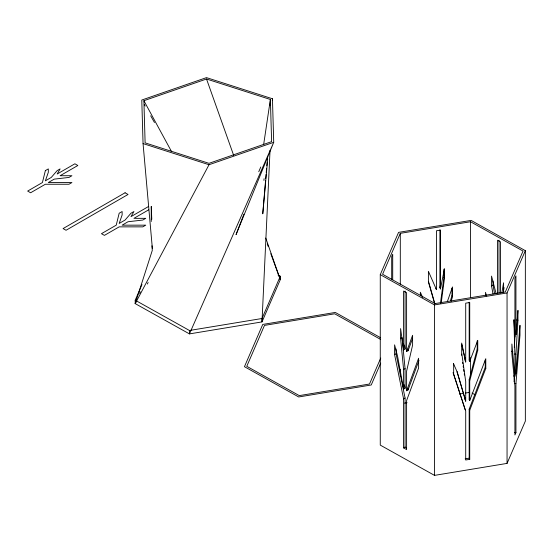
<?xml version="1.0" encoding="UTF-8"?>
<svg xmlns="http://www.w3.org/2000/svg" width="553" height="553" viewBox="0 0 553 553"><rect width="100%" height="100%" fill="white"/><g stroke="black" fill="none" stroke-linecap="round" stroke-linejoin="round"><path stroke-width="0.83" d="M151.252 221.483L151.259 206.435L151.785 219.306M270.106 105.512L270.382 99.478L206.525 79.01L143.891 100.708L145.121 142.868L208.979 163.335L271.613 141.644L270.382 99.478L263.622 144.762M270.03 150.457L261.991 321.915L189.451 333.901L135.209 303.618L135.209 300.21L141.99 284.56M272.373 100.487L272.449 98.766L206.483 77.62L141.782 100.031L143.054 143.586L152.365 248.463M514.297 347.54L515.057 334.759M514.587 373.641L515.935 373.849L515.935 354.245L517.961 320.159L517.961 310.357L515.935 334.641L514.587 334.434M265.585 180.326L262.765 213.811L267.687 159.008M265.73 178.612L266.09 174.319M266.235 172.598L266.594 168.306M266.816 165.734L267.106 162.299M267.389 158.863L267.611 156.285M514.041 381.819L514.677 374.229M515.935 373.849L519.986 325.288L519.986 335.083L515.935 383.651L515.935 432.66L514.919 434.997L514.919 385.987L511.884 353.796L511.884 344.001L514.919 376.185L513.578 375.978M263.912 180.416L264.064 178.716M440.409 303.611L443.921 277.302L443.921 269.138M441.204 302.899L444.467 278.47L444.467 268.668L440.451 288.936L439.911 287.767L439.911 229.813M501.861 292.883L503.548 282.797L503.548 292.599M503.334 292.032L504.087 287.546M439.911 287.767L440.409 285.237M447.474 301.247L452.492 286.945L452.492 296.747L451.179 301.254M454.628 377.264L453.121 372.611L465.709 410.99L465.709 459.999L469.725 459.336L469.725 410.326L485.783 368.471L485.783 358.669L469.725 400.524L469.179 399.363L469.179 379.759L477.211 349.026L477.211 340.862M469.725 400.524L469.725 380.927L477.751 350.194L477.751 340.392L469.725 361.323L469.179 360.155L469.179 302.201M450.446 300.728L451.953 295.579L451.953 288.231M272.449 98.766L273.721 142.315L209.02 164.732L135.209 303.618L135.734 301.979M136.259 300.341L152.282 250.405L151.937 245.781M412.579 338.512L408.073 350.706L406.6 351.556L412.6 335.305L412.6 345.107L406.6 371.16L406.6 390.764L408.073 389.906L418.96 360.452M406.6 390.764L418.607 358.261L418.607 368.063L406.6 400.566L406.6 449.568L403.593 447.895L403.593 398.886L394.586 354.653L394.586 344.851L397.593 356.332L403.593 389.084L405.072 388.234L405.072 368.63L402.072 337.551L400.593 338.401L403.593 369.48L403.593 389.084M469.179 360.155L469.684 358.849M469.179 399.363L469.684 398.056M469.725 459.336L469.179 458.174L469.179 409.165L485.244 367.303L485.244 359.955M243.908 214.135L236.041 234.638L273.721 142.315L189.451 333.901L189.451 330.487L135.209 300.21M258.749 171.741L260.781 166.992M135.209 303.618L135.886 302.056M139.619 293.443L140.296 291.88M280.295 276.244L280.295 279.659L261.991 321.915L261.991 318.507L280.295 276.244L278.035 274.986M380.264 274.641L398.568 232.378L471.108 220.398L525.35 250.675L525.35 421.137L507.053 463.4L434.506 475.38L380.264 445.103L380.264 274.641L434.506 304.917L507.053 292.938L525.35 250.675M400.303 233.345L382.586 274.253L435.093 303.569L505.318 291.97L523.034 251.062L470.52 221.746L400.303 233.345L400.303 284.138M380.747 358.061L369.501 384.024L299.277 395.616L246.769 366.307L264.486 325.392L334.71 313.8L380.464 339.342M380.727 363.072L371.236 384.985L298.696 396.971L244.454 366.687L262.751 324.431L335.291 312.445L380.499 337.683M147.34 284.021L148.128 282.479M148.702 206.407L130.985 216.638L133.937 211.523L130.985 213.223L125.082 220.046L119.178 223.453L122.13 214.93L122.13 211.523L119.178 213.223L116.227 225.161L101.462 233.684L104.413 235.384L119.178 226.861L142.798 226.861L145.75 225.161L122.13 225.161L128.033 221.746L142.798 220.046L145.75 218.338L133.937 218.338L148.702 209.815M493.041 294.085L491.541 285.894L493.013 285.044L493.013 280.959M394.586 354.653L396.066 353.802L396.066 348.902M400.593 338.401L400.593 328.6L403.593 349.876L405.072 349.026L405.072 291.072M403.593 369.48L405.072 368.63M403.593 398.886L405.072 398.036L396.066 353.802M403.593 447.895L405.072 447.045L406.573 447.882M189.451 330.487L261.991 318.507M404.533 403.109L407.07 402.688M459.522 394.026L463.753 393.328M465.446 393.045L468.833 392.492M465.17 458.838L469.179 458.174M516.613 319.952L517.961 320.159M511.553 351.252L512.894 351.459M514.587 354.038L515.935 354.245M514.587 383.443L515.935 383.651M514.587 432.446L515.935 432.66M143.054 143.586L209.02 164.732M472.027 393.045L475.027 394.724M144.326 104.538L145.169 106.038M150.679 115.791L154.487 122.545M143.891 100.708L171.492 151.474M443.921 277.302L444.467 278.47M477.211 349.026L477.751 350.194M451.953 295.579L452.492 296.747M485.244 367.303L485.783 368.471M435.895 288.431L436.435 289.592L436.435 230.788L440.451 230.124L440.451 288.936M461.651 344.249L465.709 361.987L465.709 303.175L469.725 302.512L469.725 361.323M469.179 379.759L469.725 380.927M465.709 401.188L457.137 371.948L465.709 401.188L465.709 381.584L461.693 352.849L461.693 343.047L465.709 361.987M469.179 409.165L469.725 410.326M436.435 289.592L428.402 271.316L428.402 281.118L434.928 303.936M453.37 363.383L457.677 373.109M422.63 297.39L420.335 292.226L420.377 295.516M267.251 243.956L268.143 246.389M270.811 253.696L279.106 276.41M279.7 278.035L280.295 279.659L265.751 238.06M206.525 79.01L233.719 155.517M454.877 378.038L456.889 384.238M457.137 385.019L459.647 392.768M459.896 393.542L460.649 395.872M460.905 396.646L461.907 399.75M462.156 400.524L465.17 409.828M428.368 281.712L428.699 282.88M428.865 283.468L429.875 286.972M430.04 287.56L430.372 288.728M430.538 289.316L430.877 290.484M431.043 291.072L433.718 300.431M433.884 301.012L434.223 302.187M434.388 302.768L434.72 303.943M496.041 293.311L491.541 276.092L491.541 285.894M486.474 295.931L485.534 292.343L485.534 295.613M493.013 285.044L494.513 293.235M404.443 384.819L405.072 388.234M461.485 354.079L461.651 355.275M462.661 362.457L462.826 363.66M463.158 366.051L463.324 367.247M463.663 369.646L463.912 371.443M464.25 373.835L464.416 375.031M404.506 345.037L405.072 349.026M515.935 334.641L515.935 275.829L514.919 278.173L514.919 336.977L513.91 319.717L514.919 356.581L514.919 376.185M507.053 292.938L507.053 463.4M500.548 293.055L500.548 241.917L497.541 240.237L497.541 293.083M499.02 240.237L499.02 293.083M470.52 221.746L470.52 297.507M470.52 357.77L470.52 375.853M465.17 357.411L465.17 360.819M465.17 397.469L465.17 400.026M453.66 363.971L453.66 373.773M434.506 304.917L434.506 475.38M408.073 348.998L408.073 350.706M408.073 388.206L408.073 389.906M406.6 351.556L406.6 292.744L403.593 291.072L403.593 349.876M405.072 398.036L405.072 447.045M400.303 369.369L400.303 376.254M392.713 279.846L392.713 254.276L391.697 256.613L391.697 279.624M45.367 170.607L42.415 182.545L27.65 191.068L30.602 192.769L45.367 184.246L68.987 184.246L71.938 182.545L48.318 182.545L54.222 179.131L68.987 177.43L71.938 175.723L60.125 175.723L77.842 165.499L74.89 163.792L57.173 174.022L60.125 168.907L57.173 170.607L51.27 177.43L45.367 180.838L48.318 172.315L48.318 168.907L45.367 170.607M125.082 192.769L63.077 228.569L66.035 230.269L128.033 194.476L125.082 192.769"/></g></svg>
